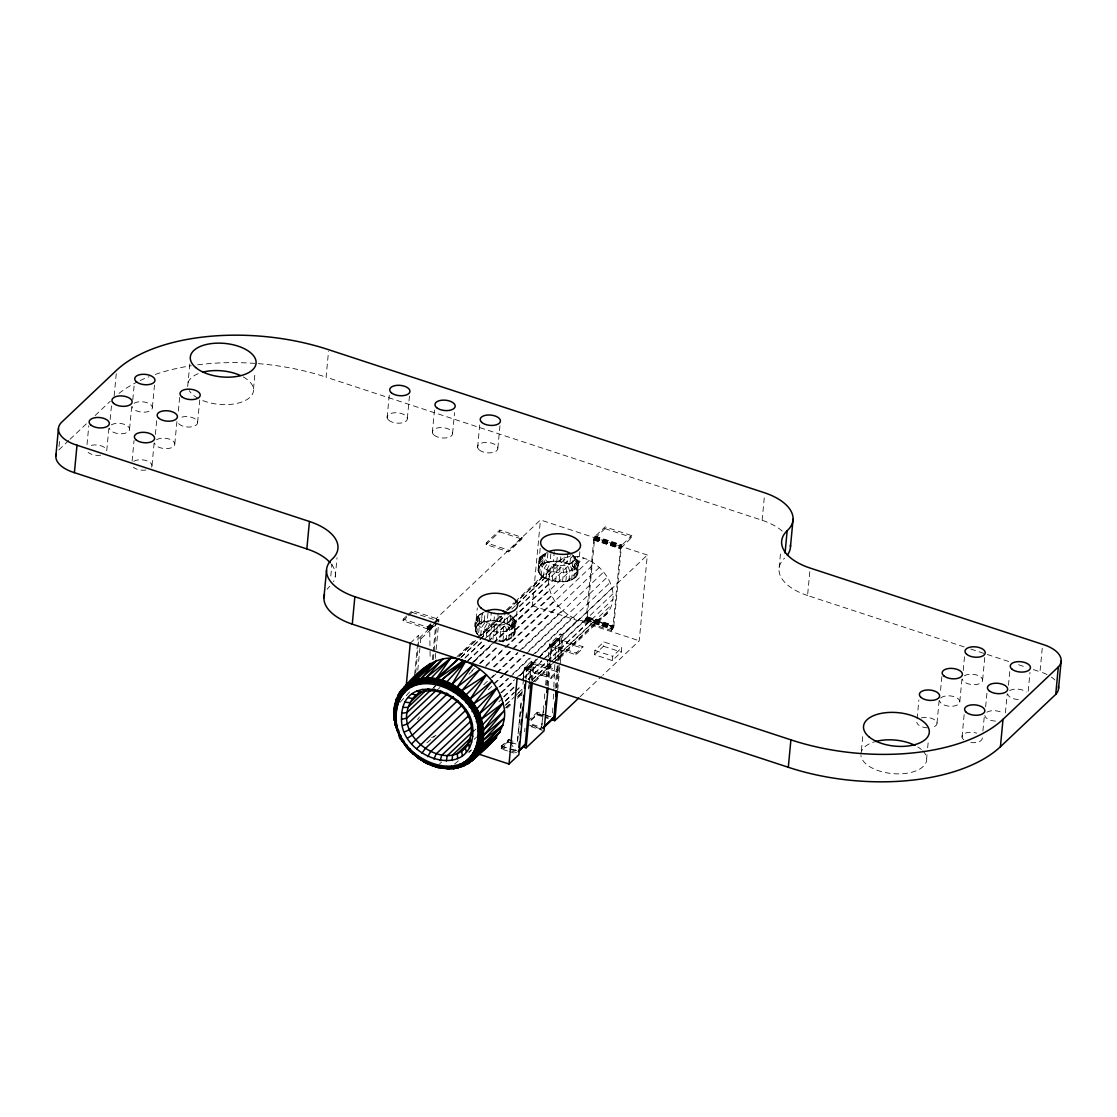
<?xml version="1.0" encoding="UTF-8"?>
<svg xmlns="http://www.w3.org/2000/svg" width="1117" height="1117" viewBox="0 0 1117 1117"><rect width="100%" height="100%" fill="white"/><g stroke="black" fill="none" stroke-linecap="round" stroke-linejoin="round"><path stroke-width="0.75" stroke-dasharray="5 3.75" d="M429.738 630.505L427.769 627.237L403.265 619.153L403.097 620.87L427.141 628.759L429.738 630.505L430.017 649.605M607.173 613.415C579.779 640.097 531.846 593.672 554.549 564.322C581.957 537.626 629.89 584.065 607.173 613.415L557.76 660.175M436.929 621.261L436.286 618.553L540.46 519.95L647.329 555.023L639.231 640.781L602.691 675.366M483.898 620.591L479.319 625.995L478.425 635.433C472.212 629.471 474.027 615.425 483.047 612.884C477.504 620.731 491.257 625.227 497.26 624.975L496.241 641.27M579.835 551.728L577.782 574.082C570.536 586.16 551.114 582.166 541.298 575.925L538.059 570.675L540.167 565.649L541.061 556.21L545.906 553.39C540.363 561.223 554.13 565.719 560.12 565.481L559.1 581.775L548.992 579.988L541.298 575.925L538.059 570.675L539.05 559.463L541.061 556.21L547.288 552.343M552.622 712.925L552.943 706.014M553.264 699.116L553.739 688.77M553.823 687.039L555.009 661.152M555.093 659.435L555.959 640.446L557.104 638.784L582.92 646.645L582.767 648.363L576.023 654.73L551.393 646.855L549.382 661.18M497.26 624.975L499.844 624.975L500.57 631.831L499.69 641.256C509.24 643.224 521.988 631.287 509.645 625.003L510.539 615.565C531.524 635.322 475.465 638.002 476.191 618.972L481.553 615.327M499.844 624.975C504.828 625.311 514.518 621.429 510.162 615.202L514.337 618.804L513.443 628.229M571.778 554.437C597.441 574.724 538.939 579.709 539.05 559.463L544.412 555.833M560.12 565.481C565.523 566.305 577.601 563.094 573.021 555.707L577.196 559.31L576.302 568.735L577.782 574.082M556.336 687.904L558.165 662.255M558.291 660.552L560.008 636.62L561.781 637.207L559.491 661.473M59.494 441.466L58.684 450.039L68.737 440.517M87.014 444.58L88.802 425.717M108.866 428.258L106.757 450.556A10.165 5.18 5.4 0 0 99.553 445.376A10.165 5.18 5.4 0 0 88.508 446.479M110.15 419.559L111.602 404.131M114.157 395.963L116.266 373.678M129.572 428.97L131.68 406.672M132.797 399.691L134.417 382.545M132.099 461.153L134.04 440.573M152.387 407.37L154.495 385.086M152.01 465.398L154.118 443.114M155.389 434.415L156.687 420.69M174.81 443.812L176.919 421.514M178.357 411.112L179.655 397.387M189.82 363.96L187.712 386.259A33.049 16.825 5.4 0 1 200.837 372.729M197.625 422.226L199.734 399.928M253.489 388.953L255.109 371.793M782.221 531.078A52.75 26.85 5.4 0 0 762.143 520.271L326.094 377.155L328.524 351.436M330.814 575.995L331.944 563.987M335.254 576.651L337.041 557.788M387.124 417.549L389.4 393.533M407.356 418.372L409.464 396.074M408.71 615.565L412.075 612.367L412.243 610.664L438.953 619.432L438.716 622.001L436.286 618.553L433.201 651.141M432.363 432.391L434.639 408.375M414.602 675.003L418.33 635.545L420.997 636.425L420.257 644.202M415.692 673.076L418.973 638.421L435.365 622.825M417.8 670.186L420.104 645.933M452.608 433.214L454.549 412.634M432.391 659.714L433.047 652.845M433.326 659.533L436.607 624.878M435.281 658.388L435.937 651.462M436.091 649.731L438.227 627.195M477.615 447.247L479.724 424.949M478.425 635.433L475.2 630.17L477.308 607.885M475.297 628.396L476.903 617.268L482.083 614.057M475.702 631.971L476.582 622.546L481.846 618.008M475.2 630.17L477.294 625.143L478.188 615.704L484.429 611.837M476.777 633.744L477.671 624.305L482.67 619.335M486.146 544.538L486.314 542.82L499.788 530.072L522.044 537.375L521.89 539.092L508.417 551.84L486.146 544.538L499.62 531.79L499.788 530.072M479.137 623.761L480.017 614.322L482.335 613.149L481.441 622.588L476.01 626.707M497.847 448.071L499.955 425.772M480.729 635.405L481.469 627.545L485.518 621.764M477.294 625.143L484.178 621.68L485.071 612.242M483.326 636.774L484.066 628.913L487.459 622.783M481.441 622.588L487.235 621.052L488.129 611.613M486.426 636.341L487.026 630.058L489.679 623.649M487.235 621.052L490.545 620.717L491.285 612.856M489.511 638.798L492.094 624.305M484.178 621.68L493.979 620.703L494.733 612.842M492.918 639.399L494.649 624.752M509.645 625.003L497.456 620.996L498.196 613.135M500.863 621.597L501.463 615.313M497.875 641.116L506.043 640.306L512.926 636.83L515.035 631.803L511.795 626.553L504.088 622.49L504.982 613.051M502.985 640.935L503.879 631.496L502.315 624.724M507.048 623.635L507.942 614.196M506.043 640.306L506.936 630.868L504.619 624.249M508.78 639.385L509.673 629.96L506.657 623.565M511.795 626.553L512.689 617.115M511.097 638.226L511.991 628.787L508.403 622.7M507.551 750.959L501.086 748.837L501.324 746.268L508.514 739.468L513.052 740.948M501.379 747.762L501.547 746.044L508.123 741.395L501.379 747.762L507.718 749.842M512.926 636.83L513.82 627.405L509.771 621.652M514.532 630.002L515.426 620.577L510.972 616.528M514.211 635.266L515.105 625.841L510.734 620.48M514.923 633.576L516.976 611.222M501.086 748.837L508.263 742.037L508.514 739.468M517.45 740.836L517.939 735.628M518.106 733.897L521.053 702.705M521.709 695.779L522.197 690.571M523.175 680.183L524.334 668.05L531.51 661.25L534.177 662.13L537.78 658.723M517.59 741.493L518.414 732.822M518.567 731.09L519.726 718.957M519.88 717.226L521.36 701.616M522.993 684.274L523.482 679.08M523.65 677.349C522.197 671.149 527.489 662.409 533.954 662.339L558.011 670.228L557.844 671.945L551.114 678.326L526.61 670.395L525.437 677.935M493.449 642.526L532.348 605.707L540.46 519.95M526.023 679.22L527.001 668.929L524.334 668.05M538.059 570.675L540.335 546.66M538.562 572.476L539.762 557.774L544.942 554.563M524.655 731.649L524.976 728.186M525.967 717.784L526.456 712.576M528.746 688.309L529.402 681.37M529.57 679.639L531.832 662.59M526.107 718.44L526.428 714.978M528.886 688.98L529.221 685.517M529.388 683.772L531.51 661.25M539.651 574.25L540.544 564.811L545.529 559.84M540.167 565.649L541.996 564.253L542.89 554.828L547.93 552.747L547.037 562.172L540.167 565.649L538.171 568.902M531.357 680.225L533.34 664.029L557.844 671.945M541.298 575.925L542.178 566.501L546.758 561.097M532.404 680.993L534.177 662.13M541.996 564.253L544.314 563.094L545.194 553.655M543.448 577.475L544.342 568.05L548.377 562.256M546.031 578.843L546.925 569.419L550.318 563.289M544.314 563.094L550.109 561.544L550.988 552.119M548.992 579.988L549.885 570.55L552.538 564.141M531.008 720.507L536.998 714.838L537.249 712.255L549.913 716.416M550.109 561.544L553.404 561.223L554.297 551.784M552.231 580.882L553.11 571.443L554.954 564.811M547.037 562.172L556.852 561.209L557.592 553.348M543.113 714.531L541.605 727.432L528.048 722.978M541.857 724.835L543.658 705.762M544.314 698.837L544.803 693.629M545.627 684.958L548.084 658.96M548.252 657.229L549.466 644.244L560.245 634.051L562.926 634.931L647.329 555.023M555.624 581.482L557.509 565.258M547.4 685.545L549.857 659.547M550.025 657.815L551.044 647.26L561.781 637.207M548.252 686.285L550.36 663.987M550.527 662.283L552.147 645.123L549.313 646.394L560.008 636.62M576.302 568.735L569.907 564.141L560.315 561.502L561.069 553.641M551.114 678.326L551.267 676.609L558.011 670.228M563.722 562.102L564.476 554.241M562.549 581.762L563.443 572.323L562.703 565.467M555.093 688.63L557.551 662.632M557.704 660.901L560.245 634.051M559.1 581.775L568.916 580.798L575.786 577.335L577.894 572.309L574.655 567.045L566.961 562.996L567.841 553.557M565.844 581.426L566.738 572.002L565.174 565.23M557.034 687.486L559.324 663.219M557.732 689.803L562.926 634.931M569.907 564.141L570.801 554.702M568.916 580.798L569.81 571.373L567.478 564.755M572.504 565.495L573.398 556.071L575.548 557.62L574.655 567.045M571.639 579.891L572.532 570.452L569.516 564.071M573.956 578.718L574.85 569.293L571.262 563.191M575.786 577.335L576.679 567.897L572.63 562.158M577.391 570.508L578.285 561.069L573.831 557.034M577.07 575.772L577.964 566.333L573.593 560.985M576.023 654.73L576.19 653.026L582.92 646.645M584.526 621.638L586.327 617.603L593.811 539.106L595.249 536.216L605.093 526.889L631.817 535.657L631.65 537.375L621.289 547.833L613.778 626.483L611.25 630.407L584.526 621.638L587.221 616.752L594.607 538.897L604.925 528.606L605.093 526.889M594.509 654.73L594.914 650.429L603.892 641.94L621.708 647.776L621.303 652.077L612.325 660.566L594.509 654.73L603.487 646.226L603.892 641.94M611.25 630.407L613.038 626.372L620.535 547.875L621.96 544.984L631.817 535.657M612.325 660.566L612.73 656.279L621.708 647.776M762.143 520.271L764.405 496.255M779.149 567.785L780.769 550.639M964.166 646.911L807.563 595.515L809.825 571.499M861.402 750.345L862.869 734.916M917.099 718.789L918.886 699.926M926.691 758.178L927.012 754.743M927.655 747.887L928.464 739.314M937.009 723.048L939.118 700.75M940.57 690.334L941.854 676.623M959.824 701.448L961.932 679.164M963.217 670.465L964.502 656.74M962.03 737.066L964.292 713.051M982.639 679.862L984.747 657.564M982.904 731.035L984.37 715.592M985.641 706.907L986.939 693.182M1005.398 712.869L1007.185 694.006M1008.456 685.307L1009.922 669.879M1028.198 691.283L1029.986 672.42M1047.02 674.528A31.793 16.183 5.4 0 0 1039.997 671.792L1042.44 646.073M543.309 712.8L544.119 705.916M546.548 685.266L549.187 662.898M541.689 726.567L540.558 728.856L541.927 728.954M417.493 719.613L419.475 716.877M400.319 702.118L410.902 690.557M469.098 752.467L471.346 750.052M522.044 537.375L508.417 551.84L508.584 550.122L486.314 542.82M69.994 439.33L86.33 423.86M95.14 415.538L110.22 401.254M403.265 619.153L406.63 615.97M407.747 614.909L412.243 610.664M403.097 620.87L407.593 616.626M410.246 643.197L418.33 635.545M427.308 627.056L430.673 623.858M427.769 627.237L431.134 624.054M427.141 628.759L431.567 624.319M427.294 628.829L434.038 622.448M427.448 628.913L437.585 619.335M427.699 629.15L436.565 620.521M427.797 629.29L434.583 622.909M435.7 621.834L437.948 619.712M427.923 629.611L432.363 625.199M436.565 621.694L438.953 619.432M429.5 629.094L432.865 625.911M429.654 629.569L434.15 625.311M429.738 630.044L434.234 625.785M437.599 623.063L420.76 638.994L418.973 638.421M457.007 656.642L475.828 638.896M477.099 637.709L500.081 615.872M506.238 610.119L514.015 602.691M515.105 601.728L558.179 560.957M459.255 655.958L476.987 639.161M478.258 637.961L502.329 615.188M507.397 610.385L551.728 568.413M458.612 656.782L476.345 639.985M481.413 635.196L501.673 616.012M508.012 610.008L562.493 558.458M461.112 657.075L478.844 640.292M480.115 639.092L504.186 616.305M511.781 609.114L515.593 605.512M516.85 604.325L549.787 573.147M460.944 657.592L478.676 640.809M479.947 639.608L505.289 615.621M516.682 604.828L567.352 556.866M433.522 687.458L436.049 685.056M465.189 657.48L482.921 640.697M484.192 639.496L509.534 615.509M519.656 605.917L548.796 578.341M432.014 689.357L435.812 685.754M464.951 658.178L482.698 641.395M487.766 636.592L511.823 613.819M519.433 606.615L572.644 556.252M467.702 660.608L486.705 642.624M487.975 641.423L548.782 583.87M436.286 690.934L440.084 687.332M467.953 660.957L486.956 642.973M488.227 641.772L578.173 556.643M470.857 663.917L492.192 643.713M473.72 661.487L549.732 589.539M473.566 662.311L492.569 644.327M493.84 643.127L583.786 557.997M471.821 670.731L474.362 668.329M479.43 663.54L497.163 646.743M502.231 641.954L551.63 595.193M468.958 674.207L475.283 668.203M480.352 663.414L498.084 646.631M503.153 641.828L589.301 560.287M486.021 665.397L503.753 648.614M505.024 647.413L554.423 600.653M485.616 666.584L504.619 648.586M505.889 647.399L594.565 563.457M493.407 666.905L511.139 650.122M512.41 648.921L558.011 605.749M494.272 666.919L512.005 650.136M513.275 648.935L599.424 567.394M483.759 684.679L495.166 673.886M496.423 672.699L517.967 652.314M519.237 651.113L562.298 610.343M492.22 677.502L496.032 673.9M497.288 672.699L517.562 653.515M522.63 648.726L603.711 571.988M493.672 683.827L502.538 675.436M503.809 674.235L524.082 655.051M529.151 650.248L567.157 614.28M488.213 689.803L503.418 675.408M504.689 674.207L524.948 655.023M526.219 653.822L607.299 577.084M498.95 686.983L507.816 678.591M512.885 673.802L530.617 657.005M531.887 655.819L572.421 617.436M499.871 686.871L508.738 678.466M510.008 677.279L530.282 658.081M535.35 653.291L610.091 582.543M549.704 645.654L556.741 638.994M524.39 669.977L532.586 662.241M557.509 638.659L549.313 646.394L551.016 647.413M524.306 670.409L531.05 664.029M500.667 692.889L514.602 679.695M515.872 678.494L536.132 659.309M541.2 654.506L577.95 619.74M524.795 669.237L526.749 668.594L533.493 662.227M551.672 645.012L558.416 638.645M501.77 692.512L514.448 680.532M519.503 675.729L537.249 658.946M538.506 657.745L611.99 588.198M519.587 675.939L527.001 668.929M526.749 668.594L533.954 662.339M538.966 657.592L558.877 638.756M526.093 670.996L533.34 664.029M526.749 670.382L533.647 664.015L527.056 670.423M551.672 646.799L558.556 640.432L582.767 648.363M551.98 646.841L558.723 640.474M503.739 696.645L513.876 687.053M521.485 679.848L541.745 660.664M543.016 659.463L583.563 621.094M498.922 701.783L502.734 698.195M503.99 696.994L514.127 687.402M525.535 676.609L544.538 658.625M545.808 657.424L612.94 593.867M505.47 700.61L514.337 692.219M515.607 691.018L521.946 685.028M528.271 679.038L546.018 662.241M547.274 661.041L589.092 621.471M472.309 732.487L476.107 728.884M505.247 701.308L514.113 692.917M515.384 691.716L521.709 685.726M528.048 679.722L612.926 599.396M505.694 704.799L512.019 698.809M518.358 692.805L522.156 689.217M532.292 679.625L550.025 662.828M551.295 661.627L594.37 620.857M505.512 705.316L514.378 696.924M515.649 695.723L521.988 689.72M532.125 680.127L549.857 663.344M554.926 658.555L611.934 604.59M505.484 708.01L511.823 702.021M518.162 696.017L521.96 692.428M530.826 684.037L552.37 663.652M553.627 662.451L599.243 619.279M506.113 707.633L512.452 701.644M517.52 696.84L522.574 692.051M533.982 681.258L609.994 609.31M474.153 739.314L476.68 736.927M507.09 708.15L512.34 703.11M517.408 698.307L522.477 693.517M534.959 681.761L552.873 664.741M527.671 721.331L537.249 712.255M531.092 719.641L537.082 713.972L551.491 716.932M580.016 696.826L601.435 676.553M439.246 764.265L441.676 761.962M516.612 750.554L509.464 748.641M539.455 563.038L544.705 558.514M454.521 764.112L458.375 760.831M468.623 752.118L471.192 749.94M426.889 742.875L434.667 736.396M538.952 561.251L544.328 557.16M476.093 620.745L481.469 616.654M431.595 737.681L435.965 735.321M553.404 561.223L560.315 561.502M490.545 620.717L497.456 620.996M558.556 640.432L555.959 640.446M516.571 752.579L509.296 750.359M556.852 561.209L566.961 562.996M493.979 620.703L504.088 622.49M604.925 528.606L631.65 537.375M970.771 649.075L985.599 653.948M987.246 654.478L1010.327 662.06M1018.578 664.769L1026.816 667.463M1033.407 669.628L1039.997 671.792M595.249 536.216L621.96 544.984M595.012 536.481L621.722 545.25M594.775 536.802L621.485 545.571M594.537 537.193L621.261 545.962M594.928 538.129L621.722 546.785M594.118 538.115L621.569 547.023M594.705 538.562L621.429 547.33M593.951 538.603L621.373 547.498M594.607 538.897L621.289 547.833M594.551 539.218L621.275 547.986M593.811 539.106L620.535 547.875M593.713 539.595L620.438 548.363M593.658 540.07L620.368 548.838M499.62 531.79L521.89 539.092M587.221 616.752L613.945 625.52M587.165 617.226L613.875 625.995M586.327 617.603L613.778 626.483M613.024 626.525L586.299 617.757L613.638 626.986M586.16 618.26L612.884 627.028M586.034 618.553L613.47 627.475M585.95 618.692L612.674 627.461M585.797 618.888L613.275 627.949M586.341 619.614L613.051 628.382M586.104 620.005L612.828 628.773M584.694 619.921L612.591 629.108M585.629 620.605L612.353 629.374M532.348 605.707L639.231 640.781M603.487 646.226L621.303 652.077M594.914 650.429L612.73 656.279M549.466 644.244L576.19 653.026M412.075 612.367L434.527 619.74M527.224 668.72L551.267 676.609M537.082 713.972L548.168 717.617M536.998 714.838L548.335 718.552M527.894 724.696L540.558 728.856L528.034 723.174M531.078 726.622L542.415 730.35M508.277 739.677L516.194 742.274M511.293 742.428L516.04 743.992M508.263 742.037L516.361 744.69M501.547 746.044L507.886 748.125M501.324 746.268L516.459 751.224M509.17 751.49L517.269 754.143M574.208 558.374L578.788 562.87M511.349 617.883L515.928 622.364M574.124 559.715L578.676 564.644M511.265 619.209L515.817 624.138M510.162 742.442L515.803 750.722M430.045 651.337L430.171 660.021M118.974 393.407A158.223 80.55 5.4 0 1 137.307 381.93M140.1 380.562A158.223 80.55 5.4 0 1 148.98 376.75M155.249 374.446A158.223 80.55 5.4 0 1 191.286 365.72M197.653 364.826A158.223 80.55 5.4 0 1 256.561 363.514M258.278 363.639A158.223 80.55 5.4 0 1 326.094 377.155M807.563 595.515A52.108 26.529 5.4 0 1 784.567 558.165M1051.404 677.097A31.793 16.183 5.4 0 1 1054.853 679.988M327.086 589.315A52.75 26.85 5.4 0 1 329.836 586.285M331.623 564.462A52.108 26.529 5.4 0 1 333.508 581.678M922.782 750.847A33.049 16.825 5.4 0 1 902.773 773.704A33.049 16.825 5.4 0 1 860.928 755.497M860.886 754.059A33.049 16.825 5.4 0 1 875.756 741.465M917.839 746.98A33.049 16.825 5.4 0 1 921.343 749.507M243.255 376.932A33.049 16.825 5.4 0 1 245.168 400.556A33.049 16.825 5.4 0 1 199.412 399.048M197.946 398.266A33.049 16.825 5.4 0 1 189.318 390.699M921.343 717.896A10.165 5.18 5.4 0 1 935.376 720.381A10.165 5.18 5.4 0 1 932.458 727.362M927.473 727.851A10.165 5.18 5.4 0 1 916.778 722.21M940.654 698.069A10.165 5.18 5.4 0 1 957.087 697.999A10.165 5.18 5.4 0 1 953.709 706.098A10.165 5.18 5.4 0 1 939.592 700.624M964.39 675.785A10.165 5.18 5.4 0 1 980.642 676.916A10.165 5.18 5.4 0 1 975.979 684.567A10.165 5.18 5.4 0 1 962.407 679.038M982.262 737.89A10.165 5.18 5.4 0 1 969.207 742.247M963.664 739.733A10.165 5.18 5.4 0 1 964.585 733.492A10.165 5.18 5.4 0 1 976.705 733.157M995.526 721.107A10.165 5.18 5.4 0 1 984.831 715.48M986.828 712.227A10.165 5.18 5.4 0 1 1003.429 713.637M1018.341 699.521A10.165 5.18 5.4 0 1 1007.646 693.88M1009.628 690.627A10.165 5.18 5.4 0 1 1026.244 692.051M100.656 455.191A10.165 5.18 5.4 0 1 88.173 452.399M111.323 424.879A10.165 5.18 5.4 0 1 127.589 426.024A10.165 5.18 5.4 0 1 122.912 433.675A10.165 5.18 5.4 0 1 109.34 428.132M134.138 403.293A10.165 5.18 5.4 0 1 150.39 404.424A10.165 5.18 5.4 0 1 145.727 412.089A10.165 5.18 5.4 0 1 132.141 406.546M145.908 470.034A10.165 5.18 5.4 0 1 133.412 467.241M133.761 461.321A10.165 5.18 5.4 0 1 147.207 460.944A10.165 5.18 5.4 0 1 150.935 467.967M156.562 439.735A10.165 5.18 5.4 0 1 172.828 440.866A10.165 5.18 5.4 0 1 168.15 448.517A10.165 5.18 5.4 0 1 154.579 442.988M181.945 417.074A10.165 5.18 5.4 0 1 196.815 420.411A10.165 5.18 5.4 0 1 189.834 427.029A10.165 5.18 5.4 0 1 177.394 421.402M479.249 449.914A10.165 5.18 5.4 0 0 496.786 450.626A10.165 5.18 5.4 0 0 487.152 442.43A10.165 5.18 5.4 0 0 479.249 449.914M434.01 435.058A10.165 5.18 5.4 0 0 451.533 435.77A10.165 5.18 5.4 0 0 441.913 427.574A10.165 5.18 5.4 0 0 434.01 435.058M388.772 420.215A10.165 5.18 5.4 0 0 406.295 420.927A10.165 5.18 5.4 0 0 396.675 412.732A10.165 5.18 5.4 0 0 388.772 420.215"/><path stroke-width="1.5" d="M401.534 719.306C400.64 667.156 473.426 690.655 472.826 730.42C473.72 782.57 400.933 759.071 401.534 719.306L406.895 718.161L436.035 690.585M471.039 733.687C476.777 699.102 415.077 668.497 406.909 712.646C401.171 747.231 462.871 777.823 471.039 733.687L472.798 736.564M394.175 715.299C396.06 699.773 390.922 715.815 396.06 716.179C393.91 762.925 478.425 793.293 478.16 731.118C478.746 686.913 398.252 658.29 396.06 716.179M394.51 715.578C394.427 663.861 464.812 677.768 476.205 715.788C484.555 732.85 480.464 757.759 461.335 765.438C452.092 769.25 441.564 768.65 432.265 765.368C430.213 763.274 421.668 763.218 422.785 759.378M452.19 760.412L452.483 755.162L470.215 738.379M396.214 711.417L394.343 710.272L394.189 708.862M399.02 730.909C395.069 733.352 394.343 709.225 393.952 714.992M396.94 706.852L395.111 705.441L395.236 703.584M555.344 701.574L554.241 716.96L552.259 718.803M555.721 696.45L556.084 691.325M394.734 719.027L394.413 720.2L396.479 721.065M398.224 702.523C393.659 700.429 398.937 694.16 394.901 705.036M432.237 763.888L432.544 765.885L433.605 765.592M55.85 456.015L58.447 428.565M330.241 562.773A52.108 26.529 5.4 0 0 306.854 548.936L74.406 472.645L77.003 445.208A31.793 16.183 5.4 0 1 61.267 422.603L116.587 370.244A158.223 80.55 5.4 0 1 328.691 349.719L764.726 492.834A52.75 26.85 5.4 0 1 787.164 530.715A52.108 26.529 5.4 0 0 810.16 568.064L1042.594 644.355A31.793 16.183 5.4 0 1 1058.316 666.961L1055.733 694.397L1000.413 746.756A158.223 80.55 5.4 0 1 788.309 767.281L352.274 624.166A52.75 26.85 5.4 0 1 324.53 594.258M306.84 548.936L309.437 521.485L77.003 445.208M323.93 597.721L326.527 570.284M352.274 624.166L354.857 596.729A52.75 26.85 5.4 0 1 332.433 558.835A52.108 26.529 5.4 0 0 309.437 521.485M406.197 686.075L410.246 643.197M470.564 756.502C476.777 762.115 480.254 749.102 482.083 745.137C487.696 724.989 477.308 703.528 461.782 690.739C447.289 678.522 424.488 672.602 407.887 684.107C405.429 687.262 394.259 693.839 400.068 698.53M478.244 753.933L509.017 764.028L517.115 678.27M518.874 747.273L519.377 742.079M520.019 735.14L520.354 731.677M521.011 724.738L521.499 719.543M522.156 712.604L522.644 707.396M523.301 700.471L523.789 695.263M524.445 688.337L524.781 684.861M525.87 680.937L518.888 754.687L509.017 764.028M523.301 746.212L525.283 744.369L531.189 681.956M522.84 746.812L526.079 747.873L532.237 682.71M545.599 704.618L545.934 701.155M546.744 692.484L547.079 689.021M548.084 688.002L544.035 730.881L526.079 747.873M556.713 690.948L554.241 716.96L543.393 727.586M551.575 719.613L554.814 720.674L557.565 691.521M785.056 553.013L787.164 530.715M790.473 546.716L793.07 519.279M788.309 767.281L790.906 739.845L354.857 596.729M1000.413 746.756L1003.01 719.32L1058.316 666.961M1058.553 688.435L1061.15 660.985M439.693 685.042L441.704 679.876L463.681 660.733C482.684 667.254 497.945 683.632 502.971 703.11C511.488 729.946 486.077 748.962 468.107 763.511L463.15 766.039L460.092 763.972M395.278 721.708L395.474 725.464L397.47 725.994M394.022 709.56L394.832 704.255M394.119 709.909L394.971 703.905M394.343 710.272C399.523 664.992 460.511 677.851 474.376 710.482C482.544 724.821 484.303 744.746 472.84 757.871C467.911 763.218 452.525 772.769 446.772 766.541M446.311 761.096L447.205 755.776L472.533 731.789M395.558 724.682L397.61 730.951M427.448 761.892L427.434 763.749L428.397 763.414M444.524 686.773L446.646 682.096L465.566 661.404L449.271 689.035M418.33 756.363L417.716 757.857L427.602 763.833M401.115 735.754C396.73 734.455 401.212 742.358 403.712 740.431M440.168 760.677L441.662 755.399L472.072 726.622M394.804 704.645L396.381 699.214M398.224 695.249L401.212 690.585L412.187 680.49M402.26 740.906L399.816 735.07M433.941 759.169L436.063 754.031L470.257 721.666M434.82 683.869L436.412 678.605L457.998 659.225L437.333 678.829L463.681 660.733C439.791 651.029 418.54 670.088 404.298 687.095L403.796 688.854L405.276 691.674M396.2 699.996L398.378 694.858M396.284 700.429C411.056 665.02 462.173 680.965 474.962 710.133C483.228 724.612 485.001 744.746 473.426 757.996C469.615 760.872 460.218 771.414 455.89 765.396M453.837 691.8L457.076 687.234L479.989 669.278L458.165 695.039M473.175 753.067C488.297 759.686 483.242 714.07 476.47 709.072C463.862 684.47 427.35 666.709 404.033 687.43M427.797 756.614L430.534 751.741L468.54 715.774M414.784 754.855C428.802 766.611 402.022 746.044 405.932 744.941M398.169 695.696C416.753 665.006 462.717 682.278 475.521 709.77C483.033 723.174 485.35 740.864 476.777 754.352C473.957 757.047 468.288 767.714 463.974 761.989M465.887 702.705L470.187 699.074L486.426 674.766L461.782 690.739M474.348 716.388L479.375 713.945L496.828 688.044L469.168 707.033M436.412 678.605L450.458 658.332L425.996 677.935L425.242 683.255M457.076 687.234L472.98 664.783L452.12 684.218M478.16 731.118L483.521 729.959L502.971 703.11L480.994 719.557L476.177 721.275M421.947 753.095L425.27 748.572L465.803 710.203M421.793 671.345L425.005 667.491L407.607 684.442L408.585 688.924M481.357 719.25L500.486 695.458L479.375 713.945M414.128 752.914L413.29 754.184L413.932 753.654M473.748 703.78L492.094 681.091L470.187 699.074M412.271 686.69L411.307 684.149L411.908 681.663L436.412 660.454L420.732 678.913L420.662 683.827M478.299 735.949L483.675 735.209L504.2 710.775L483.521 729.959M425.996 677.935L443.198 658.751L421.025 678.564M475.27 749.242L478.453 750.261L480.38 749.661L502.832 725.268L482.823 740.571L477.853 740.627M502.971 703.11L482.753 724.626L477.448 726.204M416.557 748.725L462.229 705.064M483.186 740.292L504.158 718.231L483.675 735.209M462.201 698.683L486.426 674.766M496.828 688.044L476.833 708.764L472.002 711.613M450.458 658.332L430.841 678.298L429.975 683.269M476.456 755.092L468.107 763.511L462.717 766.067M477.741 754.087L500.262 731.677L480.38 749.661M409.674 683.59L430.282 663.4L407.887 684.107M467.478 759.49L471.137 761.194L474.907 757.801M436.412 660.454L416.306 679.806L415.58 682.347L416.32 684.972M502.832 725.268L482.083 745.137L480.128 745.821L476.847 745.081M478.09 753.821L496.534 737.29L471.919 760.803L466.892 763.93M496.534 737.29L471.556 761.054M420.271 691.423L412.662 698.614L407.942 697.594M421.249 691.926L409.841 702.719L404.815 702.146M425.647 690.655L407.9 707.438L402.651 707.396M430.98 689.859L406.909 712.646L401.548 713.177M442.053 691.465L407.845 723.83L402.595 725.603M447.749 693.517L409.744 729.485L404.703 731.886M453.083 696.575L412.536 734.944L407.803 737.96M457.942 700.485L411.796 743.629M470.02 741.59L457.356 753.584L457.593 758.652M469.084 744.117L461.656 751.071L462.382 755.874M518.553 750.75L525.283 744.369M518.47 751.183L525.199 744.802M543.127 727.809L554.172 717.393M518.302 751.573L525.046 745.193M542.988 728.326L554.004 717.784M554.814 720.674L578.76 698.027M463.541 765.913L466.348 763.428M410.26 749.074L409.115 750.079L417.967 757.815M404.298 687.095L414.407 678.201M437.096 765.354L437.738 767.435L438.897 767.17M441.704 679.876L465.566 661.404M437.99 767.547L449.397 768.468L447.722 768.468M451.436 766.262C452.315 770.828 460.316 767.016 448.043 768.705M457.788 767.491L459.324 767.225L453.027 768.412M467.353 763.902C497.051 743.754 479.221 698.027 451.436 684.986C438.115 677.642 420.397 675.743 407.426 684.875C404.843 687.192 397.708 691.283 402.427 694.886M406.77 744.899L405.499 745.611L402.092 740.753M486.118 611.585C493.058 607.718 502.58 609.477 508.919 613.945M458.207 767.602L463.89 765.662M549.019 551.463C555.861 549.005 563.834 549.746 570.173 553.278M486.16 610.971L488.213 610.287M461.824 706.279L462.564 706.098M453.404 768.524L458.989 767.463M448.392 768.831L454.13 768.398M405.387 745.625L402.162 740.585M441.969 766.234L442.653 768.147L449.076 768.705M442.653 768.147L448.727 768.831M437.515 767.211L443.868 768.37M432.195 764.95C476.819 782.961 495.194 722.825 463.052 697.804C435.602 665.578 379.864 686.131 398.001 730.993M432.377 765.676L438.576 767.407M432.544 765.885L438.283 767.533M411.978 693.852L416.292 695.263M417.8 757.884L422.394 760.649M465.412 711.375L466.557 711.766M432.307 765.047C416.264 759.099 403.279 745.821 397.512 729.736M427.322 763.567L433.298 765.829M427.434 763.749L433.019 765.969M416.767 691.074L420.606 692.749M422.394 760.9L427.825 763.805M422.17 689.315L425.465 691.172M418.065 756.809C472.491 794.913 502.873 721.805 454.116 691.283C400.738 657.355 373.567 726.846 418.484 757.41M420.9 759.043L423.329 760.677M417.744 757.508L423.036 760.928M468.205 716.849L469.657 717.84M428.034 688.63L430.757 690.557M434.192 689.049L436.286 690.934M505.359 611.753L507.076 613.387M470.103 722.49L471.765 724.123M413.43 754.087L405.653 745.207M503.139 610.887L504.982 613.051M440.419 690.557L441.899 692.289M405.471 745.416L409.185 750.038M471.053 728.172L472.826 730.42M405.694 745.542L399.509 735.279M446.563 693.112L447.414 694.592M399.3 735.712L402.12 740.864M470.048 738.896L471.695 742.33M397.247 730.029L399.788 735.991M397.093 730.295L399.523 735.963M468.107 743.615L469.545 747.58M395.418 724.975L397.317 730.853M465.286 747.72L466.403 752.146M452.413 696.631L452.678 697.748M394.483 719.334L395.669 725.659M394.329 719.627L395.474 725.464M394.022 714.028L394.622 720.451M393.882 714.349L394.413 720.2M1003.01 719.32A158.223 80.55 5.4 0 1 790.906 739.845M790.431 544.956A52.75 26.85 5.4 0 1 787.331 555.121M1058.427 686.299A31.793 16.183 5.4 0 1 1055.733 694.397M74.406 472.645A31.793 16.183 5.4 0 1 56.269 453.921M875.756 741.465A33.049 16.825 5.4 0 1 914.991 745.402M202.54 372.226A33.049 16.825 5.4 0 1 240.267 375.438M481.022 607.983A20.008 10.193 5.4 0 0 515.523 609.393A20.008 10.193 5.4 0 0 496.576 593.267A20.008 10.193 5.4 0 0 481.022 607.983M543.881 548.489A20.008 10.193 5.4 0 0 578.383 549.899A20.008 10.193 5.4 0 0 559.435 533.758A20.008 10.193 5.4 0 0 543.881 548.489M868.858 736.717A33.049 16.825 5.4 0 0 925.811 739.049A33.049 16.825 5.4 0 0 894.535 712.423A33.049 16.825 5.4 0 0 868.858 736.717M195.657 367.493A33.049 16.825 5.4 0 0 252.61 369.811A33.049 16.825 5.4 0 0 221.334 343.184A33.049 16.825 5.4 0 0 195.657 367.493M921.022 697.441A10.165 5.18 5.4 0 0 938.545 698.153A10.165 5.18 5.4 0 0 928.925 689.971A10.165 5.18 5.4 0 0 921.022 697.441M943.823 675.855A10.165 5.18 5.4 0 0 961.346 676.567A10.165 5.18 5.4 0 0 951.726 668.371A10.165 5.18 5.4 0 0 943.823 675.855M966.638 654.269A10.165 5.18 5.4 0 0 984.161 654.981A10.165 5.18 5.4 0 0 974.541 646.785A10.165 5.18 5.4 0 0 966.638 654.269M966.261 712.297A10.165 5.18 5.4 0 0 983.784 713.009A10.165 5.18 5.4 0 0 974.164 704.813A10.165 5.18 5.4 0 0 966.261 712.297M989.076 690.697A10.165 5.18 5.4 0 0 1006.599 691.423A10.165 5.18 5.4 0 0 996.978 683.227A10.165 5.18 5.4 0 0 989.076 690.697M1011.876 669.111A10.165 5.18 5.4 0 0 1029.399 669.823A10.165 5.18 5.4 0 0 1019.779 661.641A10.165 5.18 5.4 0 0 1011.876 669.111M481.846 422.463A10.165 5.18 5.4 0 0 499.369 423.189A10.165 5.18 5.4 0 0 489.749 414.993A10.165 5.18 5.4 0 0 481.846 422.463M436.607 407.621A10.165 5.18 5.4 0 0 454.13 408.333A10.165 5.18 5.4 0 0 444.51 400.137A10.165 5.18 5.4 0 0 436.607 407.621M391.355 392.765A10.165 5.18 5.4 0 0 408.878 393.491A10.165 5.18 5.4 0 0 399.258 385.295A10.165 5.18 5.4 0 0 391.355 392.765M90.756 424.949A10.165 5.18 5.4 0 0 108.279 425.675A10.165 5.18 5.4 0 0 98.659 417.479A10.165 5.18 5.4 0 0 90.756 424.949M113.571 403.363A10.165 5.18 5.4 0 0 131.094 404.075A10.165 5.18 5.4 0 0 121.474 395.893A10.165 5.18 5.4 0 0 113.571 403.363M136.386 381.777A10.165 5.18 5.4 0 0 153.909 382.489A10.165 5.18 5.4 0 0 144.288 374.293A10.165 5.18 5.4 0 0 136.386 381.777M136.009 439.805A10.165 5.18 5.4 0 0 153.532 440.517A10.165 5.18 5.4 0 0 143.911 432.321A10.165 5.18 5.4 0 0 136.009 439.805M158.809 418.219A10.165 5.18 5.4 0 0 176.346 418.931A10.165 5.18 5.4 0 0 166.712 410.735A10.165 5.18 5.4 0 0 158.809 418.219M181.624 396.619A10.165 5.18 5.4 0 0 199.147 397.345A10.165 5.18 5.4 0 0 189.527 389.149A10.165 5.18 5.4 0 0 181.624 396.619"/></g></svg>
